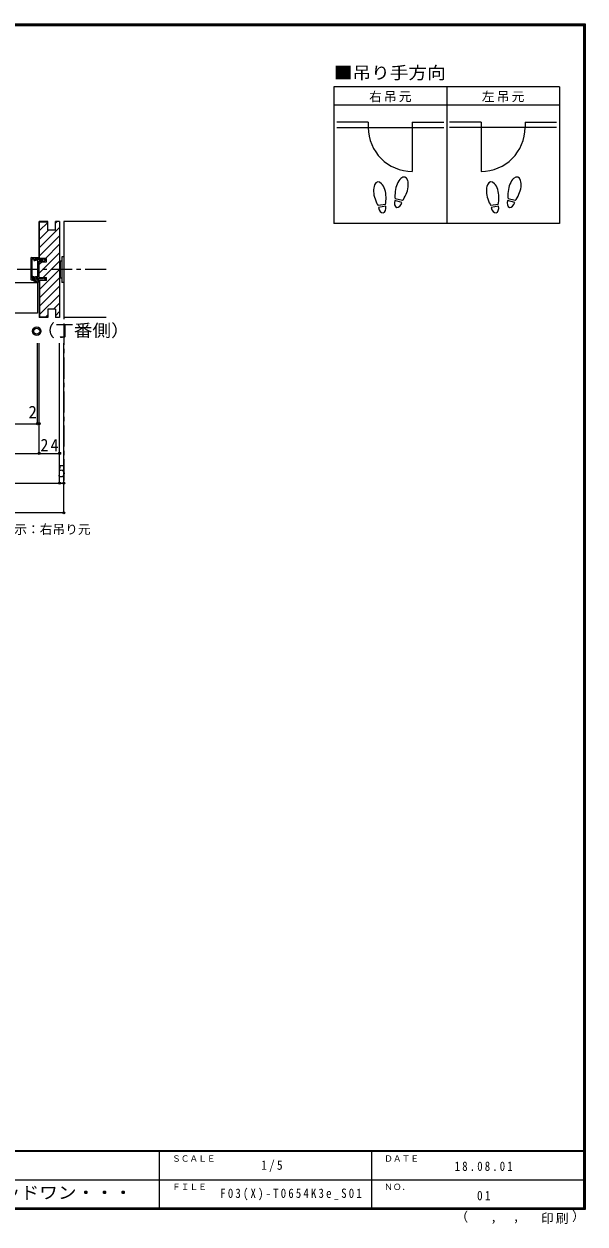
# Model space of a CAD drawing. Units: millimetres at full size, sheet at 1:5; details may follow other scales. Extents: x -973 to 977, y -718 to 696.
# Drawn here: x 316 to 977, y -718 to 696 of the extents above; entities that cross this region are included whole.
import ezdxf
from ezdxf.enums import TextEntityAlignment as Align

# ---------------------------------------------------------------- set-up
doc = ezdxf.new("R2010")
doc.units = ezdxf.units.MM
doc.header["$LTSCALE"] = 5
doc.header["$PDMODE"] = 32
doc.header["$PDSIZE"] = 2.5
doc.linetypes.add('CHAIN1', pattern=[8, 5, -1, 1, -1])
for name, color, linetype in [('0-1_通り芯', 4, 'CHAIN1'), ('0-3_仕上げ', 7, 'Continuous'), ('0-4_枠', 3, 'Continuous'), ('0-6_扉', 6, 'Continuous'), ('0-7_金物', 7, 'Continuous'), ('0-8_戸当', 7, 'Continuous'), ('0-A_文字', 3, 'Continuous'), ('0-B_寸法', 7, 'Continuous'), ('0-C_ハッチ', 4, 'Continuous'), ('F-1_枠', 6, 'Continuous'), ('F-A_文字', 7, 'Continuous')]:
    doc.layers.add(name, color=color, linetype=linetype)
doc.styles.add('ＭＳ ゴシック', font='')
doc.styles.get('ＭＳ ゴシック').set_extended_font_data('MS Gothic')

msp = doc.modelspace()

# ---------------------------------------------------------------- linework, layer by layer
at = {"layer": '0-1_通り芯'}
for p, q in [((362.506, 463), (362.506, 155)), ((412.506, 406.5), (-409.2, 406.5))]:
    msp.add_line(p, q, dxfattribs=at)
at = {"layer": '0-3_仕上げ'}
for p, q in [((412.506, 463), (362.506, 463)), ((362.506, 463), (362.506, 350)), ((412.506, 350), (362.506, 350))]:
    msp.add_line(p, q, dxfattribs=at)
at = {"layer": '0-4_枠'}
for p, q in [((333.506, 419.479), (333.506, 463)), ((334.006, 419.479), (334.006, 462.5)), ((343.506, 462.5), (334.006, 462.5)), ((357.506, 463), (352.506, 463)), ((352.506, 453), (352.506, 463)), ((357.506, 463), (357.506, 350)), ((342.006, 419.479), (333.506, 419.479)), ((333.506, 415.779), (342.006, 415.779)), ((333.506, 397.179), (333.506, 415.779)), ((342.006, 415.779), (342.006, 419.479)), ((333.506, 397.179), (342.006, 397.179)), ((342.006, 393.479), (342.006, 397.179)), ((333.506, 393.5), (333.506, 350)), ((342.006, 393.479), (333.506, 393.479)), ((334.006, 393.5), (334.006, 350.5)), ((352.506, 360), (352.506, 350)), ((343.506, 350), (333.506, 350)), ((343.506, 350.5), (334.006, 350.5)), ((357.506, 350), (352.506, 350))]:
    msp.add_line(p, q, dxfattribs=at)
for points in [[(352.506, 453), (343.506, 453), (343.506, 463), (333.506, 463)], [(352.506, 360), (343.506, 360), (343.506, 350)]]:
    msp.add_lwpolyline(points, dxfattribs=at)
at = {"layer": '0-6_扉'}
for p, q in [((331.506, 391), (13.153, 391)), ((331.506, 391), (331.506, 355)), ((331.506, 355), (13.153, 355))]:
    msp.add_line(p, q, dxfattribs=at)
at = {"layer": '0-7_金物'}
for p, q in [((358.006, 415.5), (357.506, 415.5)), ((358.006, 416.5), (358.006, 396.5)), ((360.006, 416.5), (358.006, 416.5)), ((362.506, 421.5), (360.006, 421.5)), ((360.006, 421.5), (360.006, 391.5)), ((362.506, 421.5), (362.506, 391.5)), ((358.006, 397.5), (357.506, 397.5)), ((360.006, 396.5), (358.006, 396.5)), ((362.506, 391.5), (360.006, 391.5))]:
    msp.add_line(p, q, dxfattribs=at)
for radius in [5, 3.5]:
    msp.add_circle((330.555, 333.957), radius, dxfattribs=at)
at = {"layer": '0-8_戸当', "color": 2}
for p, q in [((721.239, 580.308), (684.139, 580.308)), ((721.239, 580.308), (721.239, 574.008)), ((773.039, 580.308), (810.139, 580.308)), ((773.039, 580.308), (773.039, 522.208)), ((854.239, 580.308), (817.139, 580.308)), ((854.239, 580.308), (854.239, 522.208)), ((906.039, 580.308), (943.139, 580.308)), ((906.039, 580.308), (906.039, 574.008)), ((684.139, 574.008), (810.139, 574.008)), ((943.139, 574.008), (817.139, 574.008))]:
    msp.add_line(p, q, dxfattribs=at)
at = {"layer": '0-8_戸当', "color": 3}
for p, q in [((741.457, 483.378), (732.811, 481.853)), ((741.822, 481.31), (733.175, 479.785)), ((760.924, 485.706), (752.444, 487.978)), ((761.468, 487.735), (752.987, 490.007)), ((874.457, 483.378), (865.811, 481.853)), ((874.822, 481.31), (866.175, 479.785)), ((893.924, 485.706), (885.444, 487.978)), ((894.468, 487.735), (885.987, 490.007))]:
    msp.add_line(p, q, dxfattribs=at)
at = {"layer": '0-8_戸当'}
for p, q in [((323.506, 419.629), (323.506, 395.129)), ((324.506, 420.629), (333.206, 420.629)), ((325.006, 396.129), (325.006, 419.129)), ((325.006, 419.129), (327.106, 419.129)), ((327.106, 419.129), (327.106, 417.129)), ((327.106, 417.129), (328.306, 417.129)), ((328.306, 419.129), (331.006, 419.129)), ((328.306, 417.129), (328.306, 419.129)), ((330.62, 419.116), (328.902, 418.643)), ((330.172, 417.828), (329.311, 417.515)), ((331.006, 418.879), (331.006, 419.129)), ((331.006, 418.829), (331.006, 418.579)), ((333.506, 418.579), (331.006, 418.579)), ((331.506, 417.379), (331.006, 417.379)), ((333.405, 420.104), (331.505, 418.654)), ((332.006, 398.629), (332.006, 416.879)), ((333.506, 418.329), (333.506, 418.579)), ((333.506, 418.329), (338.006, 418.329)), ((333.506, 396.129), (333.506, 416.829)), ((338.006, 416.829), (333.506, 416.829)), ((341.006, 417.579), (338.006, 419.479)), ((338.006, 418.329), (338.006, 419.479)), ((338.006, 416.079), (341.006, 417.579)), ((338.006, 416.079), (338.006, 416.829)), ((325.006, 396.129), (329.006, 396.129)), ((327.989, 396.284), (325.498, 397.061)), ((328.538, 397.579), (325.915, 398.397)), ((329.006, 396.179), (329.006, 396.129)), ((331.506, 398.129), (329.546, 398.129)), ((331.006, 395.329), (329.803, 396.581)), ((324.006, 394.629), (331.006, 394.629)), ((330.201, 391.519), (324.006, 394.629)), ((330.515, 392.145), (325.567, 394.629)), ((331.006, 394.629), (331.006, 395.329)), ((332.106, 393.129), (332.106, 395.629)), ((332.806, 394.629), (338.006, 394.629)), ((332.806, 393.129), (332.806, 394.629)), ((338.006, 394.629), (338.006, 393.479))]:
    msp.add_line(p, q, dxfattribs=at)
for points in [[(332.806, 394.629), (332.806, 395.629), (332.006, 395.629), (332.006, 396.729), (329.669, 396.729)], [(338.006, 396.879), (338.006, 396.129), (333.506, 396.129)], [(338.006, 396.879), (341.006, 395.379), (338.006, 393.479)]]:
    msp.add_lwpolyline(points, dxfattribs=at)
at = {"layer": '0-8_戸当', "color": 2}
for centre, start, end in [((773.039, 574.008), 180, 270), ((854.239, 574.008), 270, 0)]:
    msp.add_arc(centre, 51.8, start, end, dxfattribs=at)
at = {"layer": '0-8_戸当'}
for centre, radius, start, end in [((324.506, 419.629), 1, 90, 180), ((329.106, 418.079), 0.6, 106.79003, 180), ((329.106, 418.079), 0.6, 180, 293.33765), ((331.006, 418.379), 1, 213.47738, 270), ((330.706, 418.829), 0.3, 0, 106.79003), ((331.306, 418.879), 0.3, 180, 311.34778), ((331.506, 416.879), 0.5, 0, 90), ((333.206, 420.329), 0.3, 311.34778, 90), ((325.706, 397.729), 0.7, 72.67017, 252.67017), ((328.346, 397.429), 1.2, 252.67017, 311.40962), ((329.546, 396.929), 1.2, 90, 147.21126), ((329.506, 396.179), 0.5, 53.61521, 180), ((329.669, 395.929), 0.8, 90, 131.40962), ((331.506, 398.629), 0.5, 270, 0), ((324.006, 395.129), 0.5, 180, 270), ((331.006, 393.129), 1.8, 243.42485, 360), ((331.006, 393.129), 1.1, 243.42485, 360)]:
    msp.add_arc(centre, radius, start, end, dxfattribs=at)
at = {"layer": '0-8_戸当', "color": 3}
for centre, major_axis, ratio, start_param, end_param in [((734.795, 495.877), (-2.445, 13.867), 0.5, 4.34059143, 8.22577918), ((760.713, 501.878), (3.644, 13.601), 0.5, 4.34059143, 8.22577918), ((867.795, 495.877), (-2.445, 13.867), 0.5, 4.34059143, 8.22577918), ((893.713, 501.878), (3.644, 13.601), 0.5, 4.34059143, 8.22577918), ((760.609, 501.489), (4.416, 16.48), 0.4, 1.85063327, 2.44287679), ((760.609, 501.489), (4.416, 16.48), 0.4, 3.84030852, 4.43255203), ((893.609, 501.489), (4.416, 16.48), 0.4, 1.85063327, 2.44287679), ((893.609, 501.489), (4.416, 16.48), 0.4, 3.84030852, 4.43255203), ((734.865, 495.481), (-2.963, 16.802), 0.4, 1.85063327, 2.44287679), ((737.498, 480.548), (-1.27, 7.205), 0.6, 1.57079633, 4.71238898), ((734.865, 495.481), (-2.963, 16.802), 0.4, 3.84030852, 4.43255203), ((756.684, 486.842), (1.894, 7.067), 0.6, 1.57079633, 4.71238898), ((867.865, 495.481), (-2.963, 16.802), 0.4, 1.85063327, 2.44287679), ((870.498, 480.548), (-1.27, 7.205), 0.6, 1.57079633, 4.71238898), ((867.865, 495.481), (-2.963, 16.802), 0.4, 3.84030852, 4.43255203), ((889.684, 486.842), (1.894, 7.067), 0.6, 1.57079633, 4.71238898)]:
    msp.add_ellipse(centre, major_axis=major_axis, ratio=ratio, start_param=start_param, end_param=end_param, dxfattribs=at)
at = {"layer": '0-A_文字'}
for p, q in [((680.639, 621.667), (680.639, 460.667)), ((946.639, 621.667), (680.639, 621.667)), ((813.639, 621.667), (813.639, 460.667)), ((680.639, 600.667), (946.639, 600.667))]:
    msp.add_line(p, q, dxfattribs=at)
msp.add_lwpolyline([(946.639, 621.667), (946.639, 460.667), (680.639, 460.667)], dxfattribs=at)
at = {"layer": '0-B_寸法', "color": 4}
for p, q in [((331.506, 225), (331.506, 320)), ((333.506, 190), (333.506, 320)), ((357.506, 155), (357.506, 320)), ((362.506, 120), (362.506, 320)), ((-330.2, 225), (333.506, 225)), ((-354.2, 190), (357.506, 190)), ((-359.2, 155), (362.506, 155)), ((362.506, 120), (-359.2, 120))]:
    msp.add_line(p, q, dxfattribs=at)
at = {"layer": '0-B_寸法'}
for p in [(331.506, 225), (333.506, 225), (333.506, 190), (357.506, 190), (357.506, 155), (362.506, 155), (362.506, 120)]:
    msp.add_point(p, dxfattribs=at)
at = {"layer": '0-C_ハッチ'}
for p, q in [((334.006, 462.333), (334.173, 462.5)), ((334.006, 452.434), (343.506, 461.934)), ((334.006, 432.635), (357.506, 456.135)), ((334.006, 442.534), (344.472, 453)), ((352.506, 461.034), (354.472, 463)), ((334.006, 422.735), (357.506, 446.235)), ((333.506, 402.436), (357.506, 426.436)), ((340.322, 419.151), (357.506, 436.336)), ((333.506, 412.336), (336.95, 415.779)), ((338.17, 397.2), (357.506, 416.537)), ((334.006, 383.137), (357.506, 406.637)), ((334.006, 373.238), (357.506, 396.738)), ((334.006, 363.338), (357.506, 386.838)), ((334.006, 353.439), (357.506, 376.939)), ((350.467, 360), (357.506, 367.039)), ((352.506, 352.14), (357.506, 357.14)), ((340.967, 350.5), (343.506, 353.039))]:
    msp.add_line(p, q, dxfattribs=at)
at = {"layer": 'F-1_枠'}
for p, q in [((-973.347, 695.833), (976.653, 695.833)), ((-973.347, 695), (976.653, 695)), ((-973.347, 694.167), (976.653, 694.167)), ((974.986, 695.833), (974.986, -700.833)), ((974.986, 695.833), (974.986, -700.833)), ((974.986, 695.833), (974.986, -700.833)), ((975.82, 695.833), (975.82, -700.833)), ((976.653, 695.833), (976.653, -700.833)), ((976.653, -631.667), (-973.347, -631.667)), ((976.653, -632.5), (-973.347, -632.5)), ((474.986, -632.5), (474.986, -699.167)), ((724.986, -632.5), (724.986, -699.167)), ((1.653, -665.833), (974.986, -665.834)), ((976.653, -699.167), (-973.347, -699.167)), ((976.653, -700), (-973.347, -700)), ((976.653, -700.833), (-973.347, -700.833))]:
    msp.add_line(p, q, dxfattribs=at)

# ---------------------------------------------------------------- texts
at = {"layer": '0-A_文字', "color": 7, "style": 'ＭＳ ゴシック', "width": 1.1}
for s, p in [('■吊り手方向', (680.639, 626.667)), ('（丁番側）', (330.188, 323.105))]:
    msp.add_text(s, height=14.66, dxfattribs=at).set_placement(p, align=Align.BOTTOM_LEFT)
at = {"layer": '0-A_文字', "color": 7, "style": 'ＭＳ ゴシック'}
msp.add_text('※図示：右吊り元', height=11, dxfattribs=at).set_placement((274.044, 91.751), align=Align.BOTTOM_LEFT)
at = {"layer": '0-A_文字', "color": 7, "char_height": 11, "attachment_point": 7, "style": 'ＭＳ ゴシック'}
for s, insert in [('\\T1.17;右吊元', (722.139, 603.667)), ('\\T1.17;左吊元', (855.139, 603.667))]:
    msp.add_mtext(s, dxfattribs=dict(at, insert=insert))
at = {"layer": '0-B_寸法', "style": 'ＭＳ ゴシック'}
for s, p in [('2', (320.756, 227)), ('5', (355.006, 157.5))]:
    msp.add_text(s, height=14.66, dxfattribs=at).set_placement(p, align=Align.BOTTOM_LEFT)
at = {"layer": '0-B_寸法', "insert": (334.881, 192.5), "char_height": 14.66, "attachment_point": 7, "style": 'ＭＳ ゴシック'}
msp.add_mtext('\\T1.27;\\W0.95;24', dxfattribs=at)
at = {"layer": 'F-A_文字', "style": 'ＭＳ ゴシック'}
for s, height, p in [('ＳＣＡＬＥ', 7.331, (489.986, -646.667)), ('ＤＡＴＥ', 7.331, (739.986, -646.667)), ('ＦＩＬＥ', 7.331, (489.986, -680)), ('ＮＯ．', 7.331, (739.986, -680.001)), ('（', 11, (823.992, -718.052)), ('）', 11, (961.387, -717.355)), (',', 11, (865.199, -718.052)), (',', 11, (891.686, -717.588))]:
    msp.add_text(s, height=height, dxfattribs=at).set_placement(p, align=Align.BOTTOM_LEFT)
at = {"layer": 'F-A_文字', "style": 'ＭＳ ゴシック', "width": 1.1}
msp.add_text('ウッドワン・・・', height=14.66, dxfattribs=at).set_placement((267.486, -692.5), align=Align.BOTTOM_LEFT)
at = {"layer": 'F-A_文字', "char_height": 11, "attachment_point": 7, "style": 'ＭＳ ゴシック'}
for s, insert in [('\\T1.38;\\W0.9;1/5', (594.986, -656.667)), ('\\T1.39;\\W0.85;18.08.01', (823.111, -655.417)), ('\\T1.4;\\W0.85;F03(X)-T0654K3e_S01', (546.861, -690.001)), ('\\T1.36;\\W0.9;01', (849.361, -690.001)), ('\\T1.17;印刷', (924.678, -717.82))]:
    msp.add_mtext(s, dxfattribs=dict(at, insert=insert))

doc.saveas('drawing.dxf')
